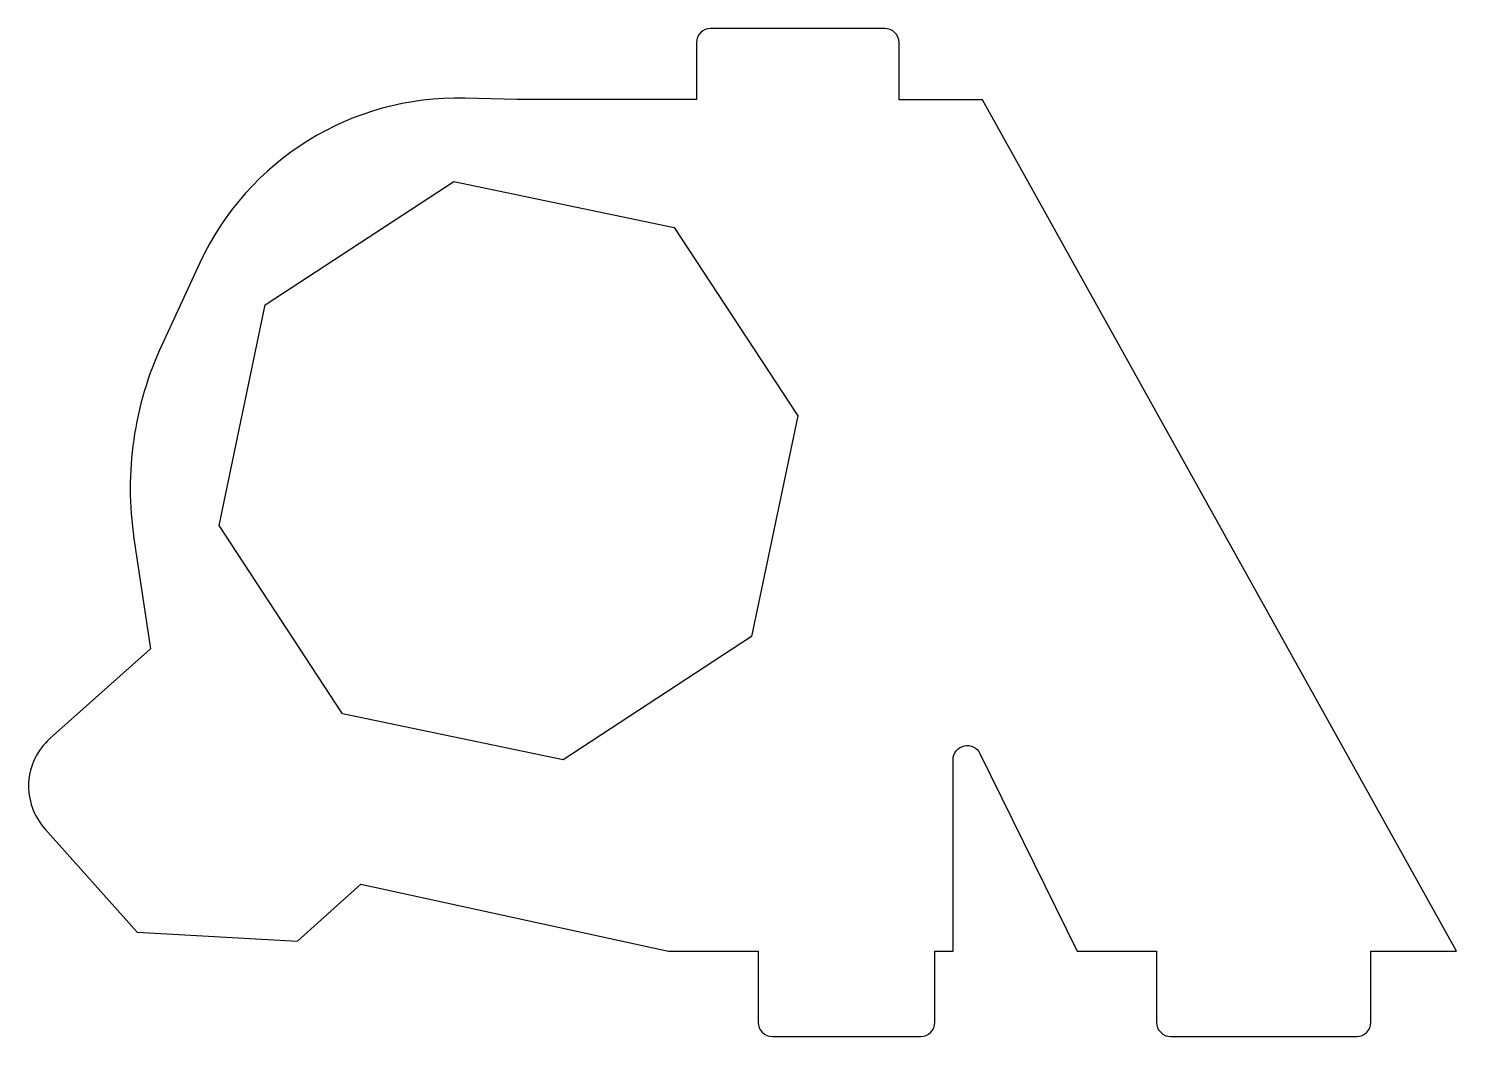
# Model space of a CAD drawing. Header units: millimetres. Extents: x -57.7 to -7.4, y 54 to 89.5.
import ezdxf

# ---------------------------------------------------------------- set-up
doc = ezdxf.new("R2010")
doc.units = ezdxf.units.MM
doc.layers.get('0').update_dxf_attribs({"linetype": 'CONTINUOUS'})

msp = doc.modelspace()

# ---------------------------------------------------------------- linework, layer by layer
msp.add_lwpolyline([(-34.174, 89.013), (-34.174, 87.013), (-40.491, 87.013), (-42.336, 87.059, 0.299132), (-51.664, 81.262), (-53.008, 78.356, 0.146362), (-53.986, 71.548), (-53.407, 67.659), (-56.948, 64.494, 0.414214), (-57.127, 61.317), (-53.875, 57.678), (-48.227, 57.361), (-45.99, 59.36), (-35.161, 56.999), (-32, 56.999), (-32, 54.499, 0.414214), (-31.5, 53.999), (-26.272, 53.999, 0.414214), (-25.772, 54.499), (-25.772, 56.999), (-25.134, 56.999), (-25.134, 63.749, -0.794202), (-24.185, 63.97), (-20.759, 56.999), (-17.966, 57), (-17.966, 54.5, 0.414214), (-17.466, 54), (-10.915, 54, 0.414214), (-10.415, 54.5), (-10.415, 57), (-7.402, 57), (-24.1, 87), (-27.035, 87), (-27.035, 89.013, 0.414214), (-27.535, 89.513), (-33.674, 89.513, 0.414214)], format="xyb", close=True)
msp.add_lwpolyline([(-50.983, 72.008), (-49.361, 79.776), (-42.721, 84.123), (-34.953, 82.501), (-30.606, 75.862), (-32.228, 68.093), (-38.867, 63.747), (-46.636, 65.368)], close=True)

doc.saveas('drawing.dxf')
